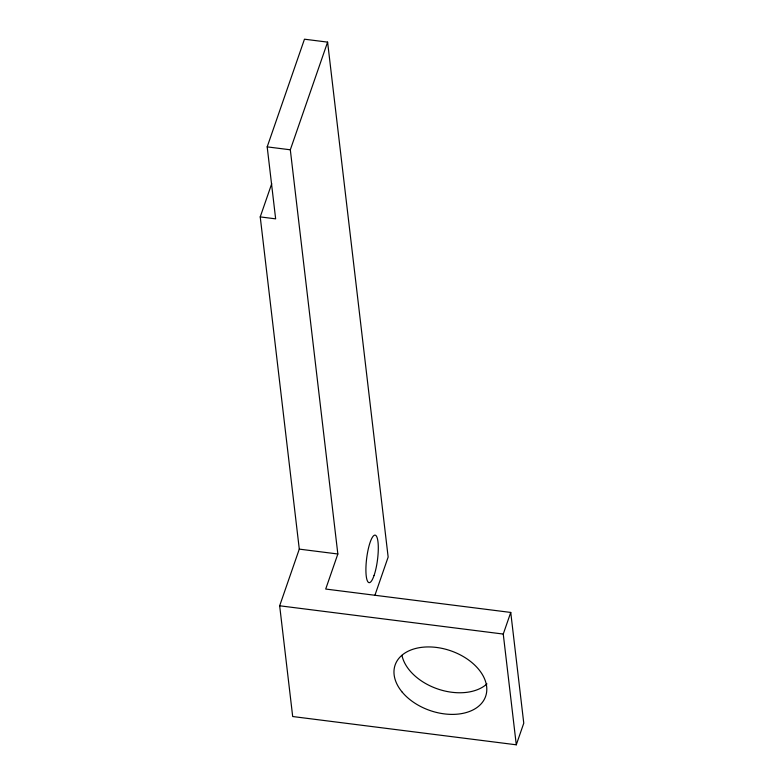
<?xml version="1.0" encoding="UTF-8"?>
<svg xmlns="http://www.w3.org/2000/svg" width="784" height="784" viewBox="0 0 784 784"><rect width="100%" height="100%" fill="white"/><g stroke="black" fill="none" stroke-linecap="round" stroke-linejoin="round"><path stroke-width="1.18" d="M271.734 183.681L260.229 216.903L275.645 218.854L267.187 146.873L304.466 39.2L327.604 42.12L388.149 557.061L374.997 595.046M260.229 216.903L299.292 549.123L279.663 605.787L292.687 716.527L516.284 744.8L523.771 723.181L510.747 612.441L325.703 589.049L337.845 553.994L290.315 149.793L327.604 42.12M516.284 744.8L503.259 634.06L510.747 612.441M267.187 146.873L290.315 149.793M299.292 549.123L337.845 553.994M279.663 605.787L503.259 634.06M486.952 683.903A47.893 31.615 19.1 0 1 438.168 689.126A47.893 31.615 19.1 0 1 401.957 655.365M374.056 575.505A23.951 5.468 -82.8 0 0 376.222 535.864A23.951 5.468 -82.8 0 0 366.03 565.303A23.951 5.468 -82.8 0 0 374.056 575.505M402.27 692.203A47.893 31.615 19.1 0 0 482.395 702.337A47.893 31.615 19.1 0 0 436.472 647.437A47.893 31.615 19.1 0 0 402.27 692.203"/></g></svg>
